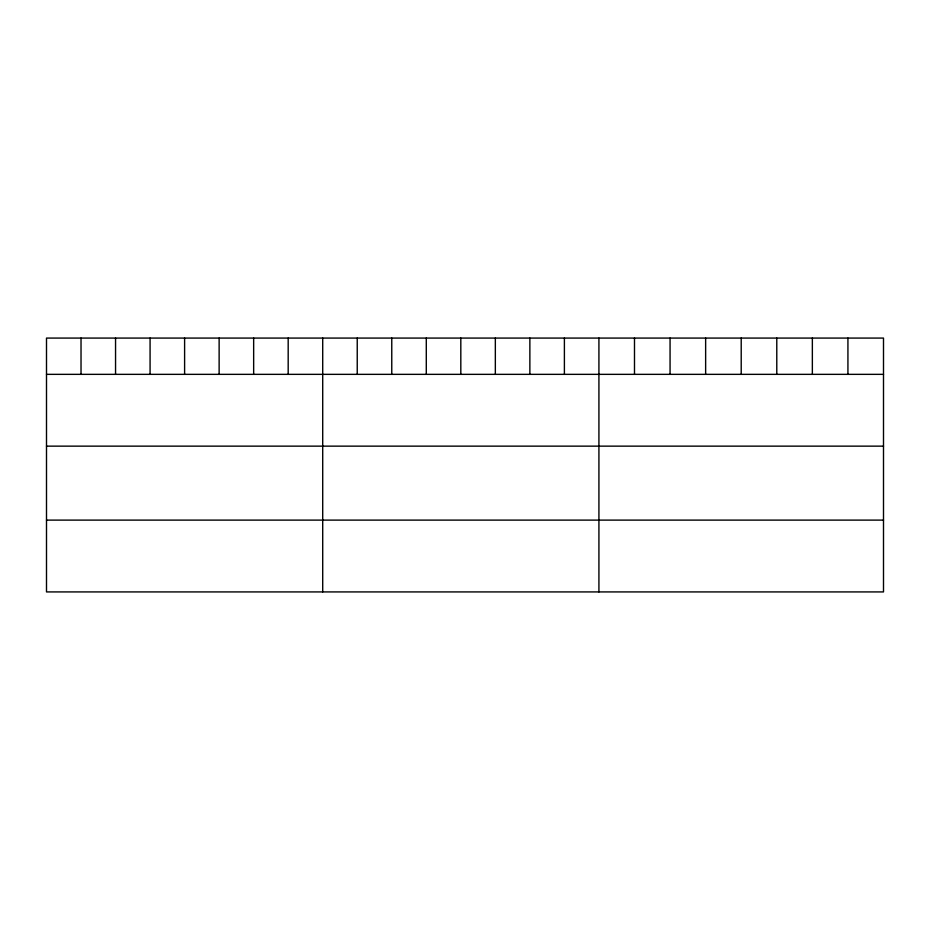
<?xml version="1.0" encoding="UTF-8"?>
<svg xmlns="http://www.w3.org/2000/svg" width="930" height="930" viewBox="0 0 930 930"><rect width="100%" height="100%" fill="white"/><g stroke="black" fill="none" stroke-linecap="round" stroke-linejoin="round"><path stroke-width="1.4" d="M883.5 374.348L883.5 591.922L46.5 591.922L46.5 338.078L883.5 338.078L883.5 374.348L46.5 374.348M46.5 446.144L883.5 446.144M46.5 520.114L883.5 520.114M847.928 338.078L847.928 374.348M812.355 338.078L812.355 374.348M776.783 338.078L776.783 374.348M741.21 338.078L741.21 374.348M705.638 338.078L705.638 374.348M670.065 338.078L670.065 374.348M634.492 338.078L634.492 374.348M598.92 338.078L598.92 591.922M564.394 338.078L564.394 374.348M529.868 338.078L529.868 374.348M495.341 338.078L495.341 374.348M460.815 338.078L460.815 374.348M426.289 338.078L426.289 374.348M391.763 338.078L391.763 374.348M357.236 338.078L357.236 374.348M322.71 338.078L322.71 591.922M288.184 338.078L288.184 374.348M253.657 338.078L253.657 374.348M219.131 338.078L219.131 374.348M184.605 338.078L184.605 374.348M150.079 338.078L150.079 374.348M115.553 338.078L115.553 374.348M81.026 338.078L81.026 374.348"/></g></svg>
